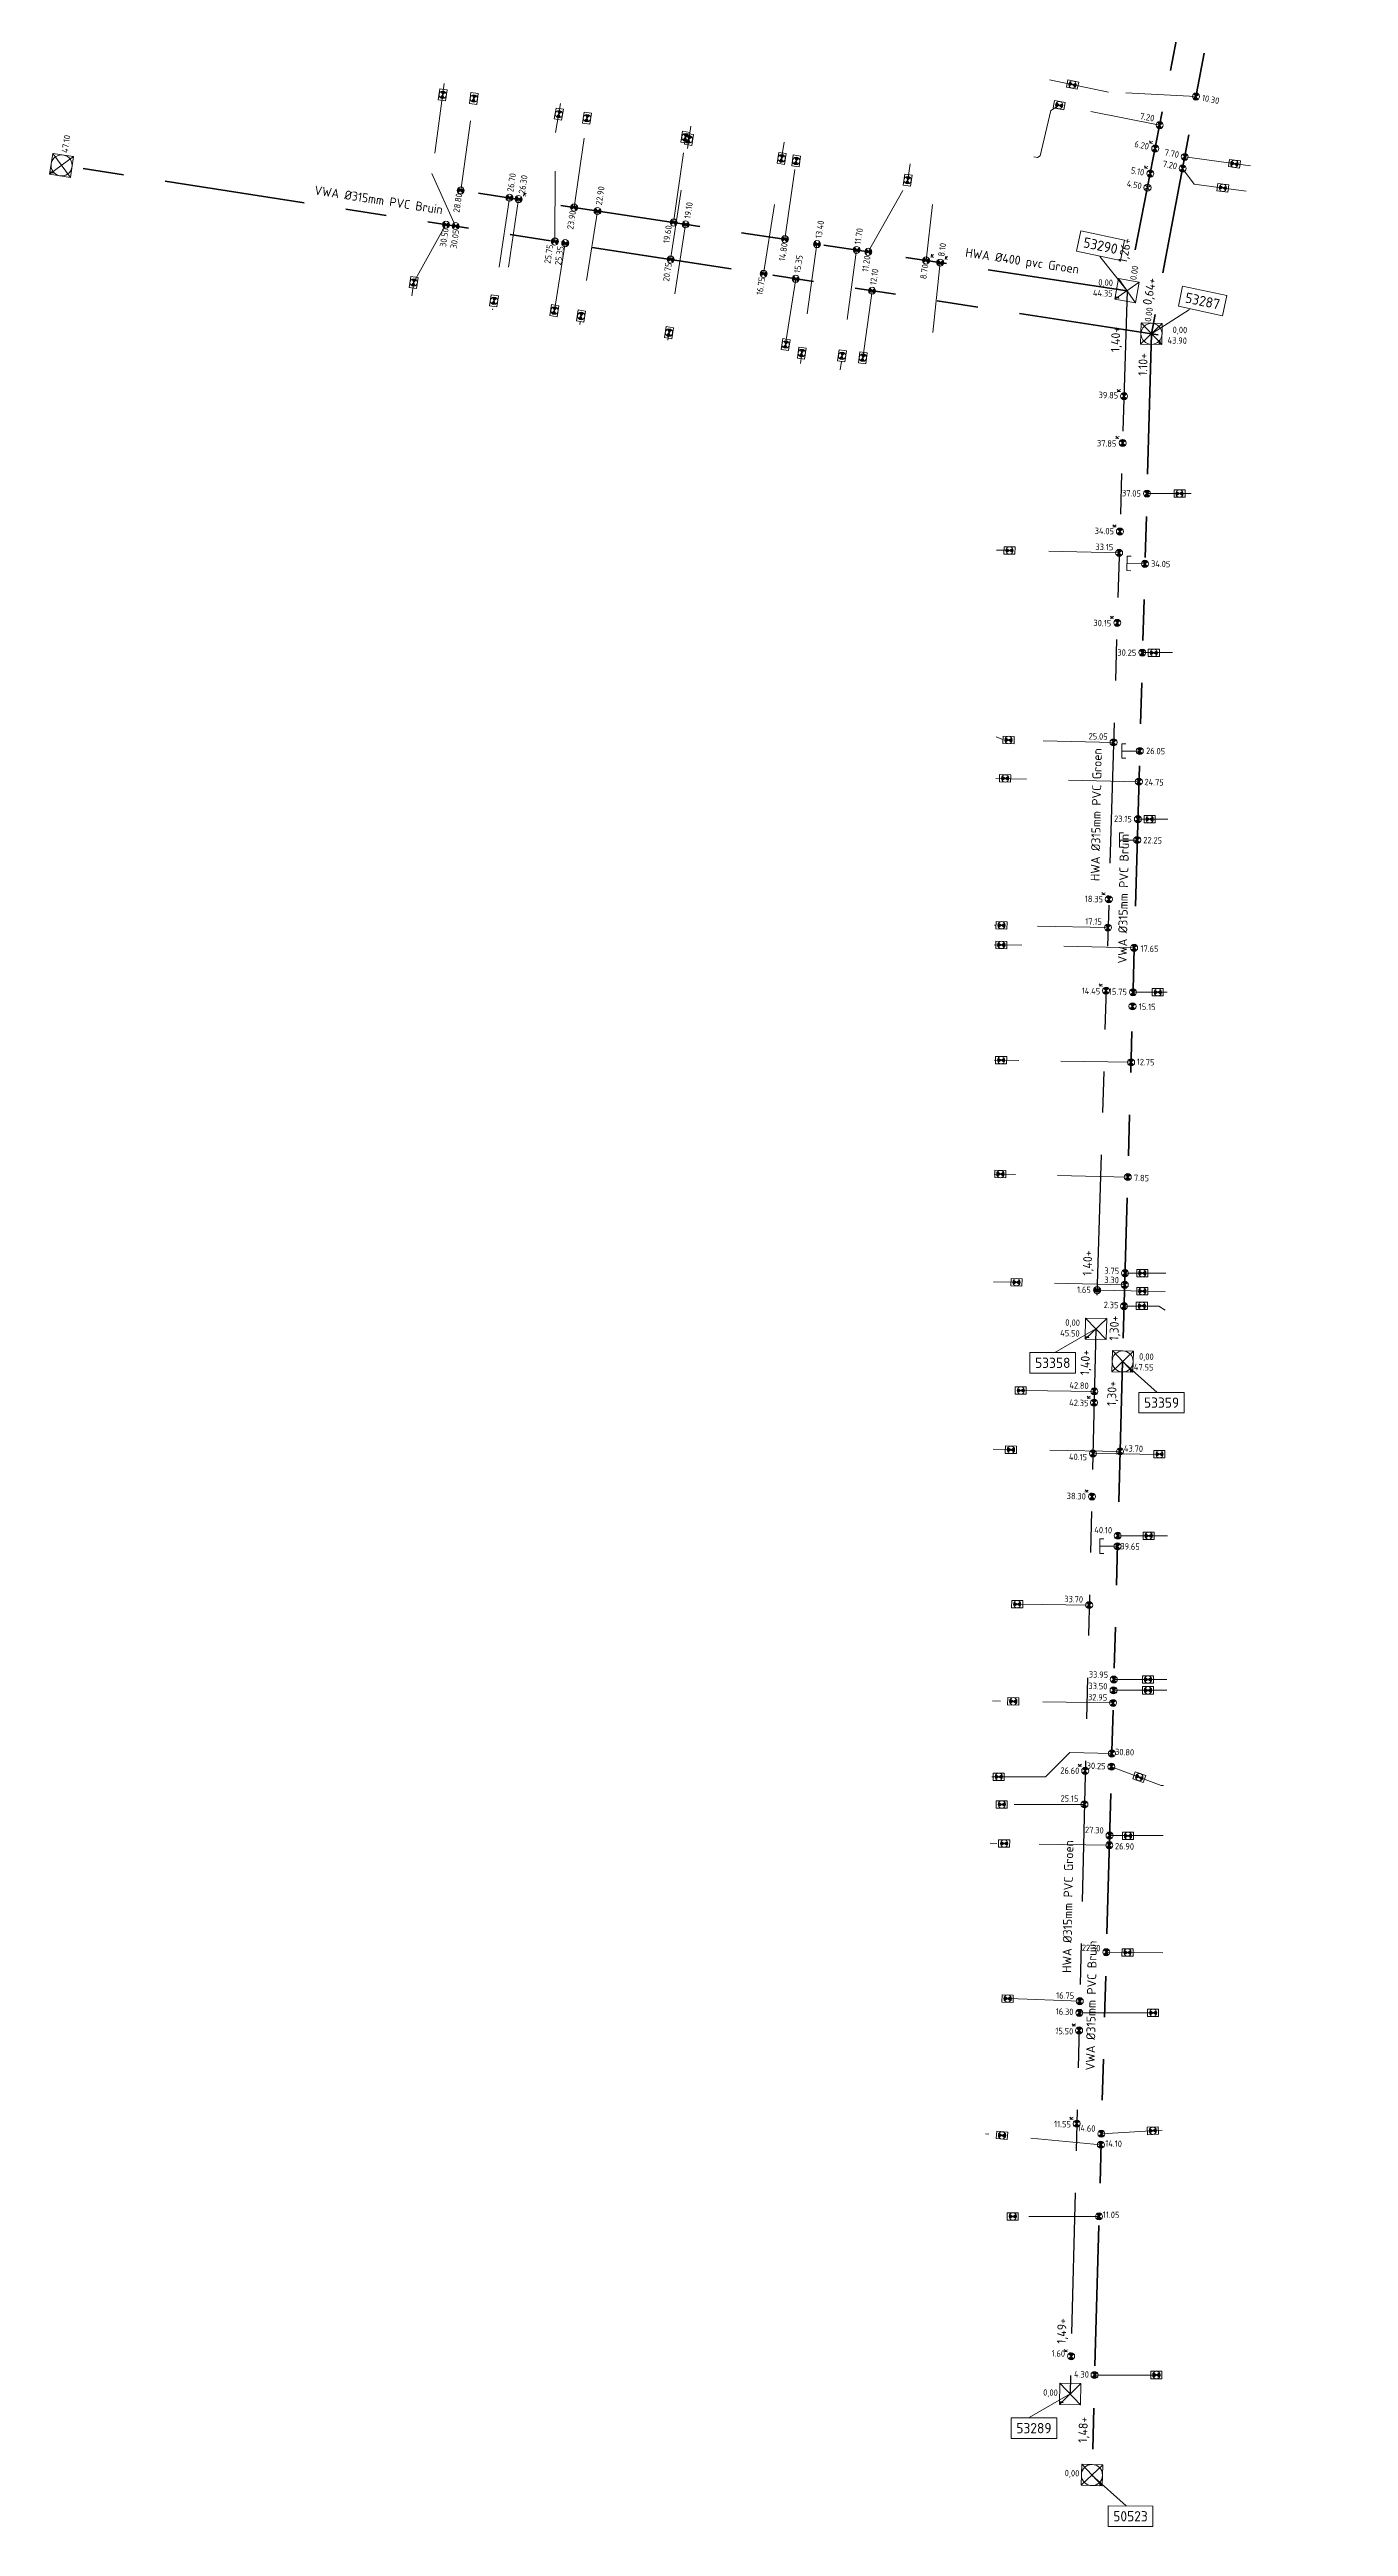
# Model space of a CAD drawing. Header units: metres. Extents: x 137020 to 137625, y 456122 to 456341.
# Drawn here: x 137019.5 to 137075, y 456122.3 to 456228 of the extents above; entities that cross this region are included whole.
import ezdxf

# ---------------------------------------------------------------- set-up
doc = ezdxf.new("R2010")
doc.units = ezdxf.units.M
doc.linetypes.add('RI-GWA_KOLKAANSLUITING', pattern=[15.6, 3, -1.8, 1.8, -1.8, 1.8, -1.8, 1.8, -1.8])
doc.linetypes.add('RI-GWA_PVC', pattern=[18.45, 6, -1.8, 1.75, -1.8, 1.75, -1.8, 1.75, -1.8])
for name, color, linetype, lineweight in [('B-WE-RI-VWA_RIOOLPUT-S', 251, 'Continuous', 9), ('R-OI-RI-SWA_BOB-S', 7, 'Continuous', 9), ('R-OI-RI-SWA_PUTNUMMER-S', 7, 'Continuous', 15), ('R-VH-RI-MAATVOERING-T25', 7, 'Continuous', 9), ('R-VH-RI-MATERIAAL-T25', 7, 'Continuous', 9), ('R-WE-RI-HWA_HULPSTUK_ERFSCHEIDINGSPUT-125_FASE_RESTANT-S', 150, 'Continuous', 9), ('R-WE-RI-HWA_KOLKLEIDING_PVC_125-G', 3, 'RI-GWA_KOLKAANSLUITING', 18), ('R-WE-RI-HWA_RIOOLPUT-S', 150, 'Continuous', 9), ('R-WE-RI-HWA_TRANSPORTLEIDING_PVC_125-G', 150, 'RI-GWA_KOLKAANSLUITING', 18), ('R-WE-RI-HWA_TRANSPORTLEIDING_PVC_125-INLAAT-AFGEDOPT-S', 150, 'Continuous', 9), ('R-WE-RI-HWA_TRANSPORTLEIDING_PVC_125-INLAAT-S', 150, 'Continuous', 9), ('R-WE-RI-HWA_TRANSPORTLEIDING_PVC_125-INLAATKOLK-S', 150, 'Continuous', 9), ('R-WE-RI-HWA_TRANSPORTLEIDING_PVC_315-G', 104, 'RI-GWA_PVC', 30), ('R-WE-RI-HWA_TRANSPORTLEIDING_PVC_400-G', 104, 'RI-GWA_PVC', 40), ('R-WE-RI-HWA_TRANSPORTLEIDING_PVC_500-G', 104, 'RI-GWA_PVC', 40), ('R-WE-RI-VWA_HULPSTUK_EINDKAP_160-S', 30, 'Continuous', 9), ('R-WE-RI-VWA_HULPSTUK_ERFSCHEIDINGSPUT-125_FASE_RESTANT-S', 30, 'Continuous', 9), ('R-WE-RI-VWA_RIOOLPUT-S', 20, 'Continuous', 9), ('R-WE-RI-VWA_TRANSPORTLEIDING_PVC_125-G', 30, 'RI-GWA_KOLKAANSLUITING', 18), ('R-WE-RI-VWA_TRANSPORTLEIDING_PVC_125-INLAAT-S', 30, 'Continuous', 9), ('R-WE-RI-VWA_TRANSPORTLEIDING_PVC_315-G', 20, 'RI-GWA_PVC', 40), ('R-WE-RI-VWA_TRANSPORTLEIDING_PVC_400-G', 20, 'RI-GWA_PVC', 40)]:
    doc.layers.add(name, color=color, linetype=linetype, lineweight=lineweight)

# ---------------------------------------------------------------- blocks, each defined once
blk = doc.blocks.new('SRI-HULP_ONTSTOP-SO')
at = {"linetype": 'Continuous', "lineweight": 9}
h = blk.add_hatch(color=0, dxfattribs=at)
edge = h.paths.add_edge_path()
edge.add_arc((0, 0), 1.05, 146.30993, 180)
edge.add_arc((0, 0), 1.05, 180, 213.69007)
edge.add_line((-0.87, -0.58), (0, 0))
edge.add_line((0, 0), (-0.87, 0.58))
h = blk.add_hatch(color=0, dxfattribs=at)
edge = h.paths.add_edge_path()
edge.add_line((0, 0), (0.87, -0.58))
edge.add_arc((0, 0), 1.05, 326.30993, 360)
edge.add_arc((0, 0), 1.05, 0, 33.69007)
edge.add_line((0.87, 0.58), (0, 0))
at = {"color": 0, "linetype": 'Continuous', "lineweight": 9}
for p, q in [((1.57, 1.05), (-1.58, 1.05)), ((-1.58, 1.05), (-1.58, -1.05)), ((0.87, 0.58), (-0.87, -0.58)), ((-0.87, 0.58), (0.87, -0.58)), ((1.57, -1.05), (1.57, 1.05)), ((-1.58, -1.05), (1.57, -1.05))]:
    blk.add_line(p, q, dxfattribs=at)
blk.add_circle((0, 0), 1.05, dxfattribs=at)
for tag in ['Commentaar', 'Z', 'Pointnumber']:
    blk.add_attdef(tag, (0, 0), '', height=0.2)
blk = doc.blocks.new('VWA_PUT')
at = {"color": 0, "linetype": 'Continuous', "lineweight": 9}
for p, q in [((0.3, 0.3), (-0.3, 0.3)), ((-0.3, 0.3), (-0.3, -0.3)), ((-0.3, 0.3), (0.3, -0.3)), ((0.3, 0.3), (-0.3, -0.3)), ((0.3, -0.3), (0.3, 0.3)), ((-0.3, -0.3), (0.3, -0.3))]:
    blk.add_line(p, q, dxfattribs=at)
blk.add_circle((0, 0), 0.3, dxfattribs=at)
at = {"color": 0, "linetype": 'Continuous', "lineweight": 9, "insert": (-0.3, -0.259), "char_height": 0.03775, "attachment_point": 7}
blk.add_mtext('\\Ftxt.shx|b0;VWA', dxfattribs=at)
for tag in ['Z', 'Commentaar', 'Pointnumber']:
    blk.add_attdef(tag, (0, 0), '', height=0.2)
blk = doc.blocks.new('HWA_PUT')
at = {"color": 0, "linetype": 'Continuous', "lineweight": 9}
for p, q in [((0.3, 0.3), (-0.3, 0.3)), ((-0.3, 0.3), (-0.3, -0.3)), ((-0.3, 0.3), (0.3, -0.3)), ((0.3, 0.3), (-0.3, -0.3)), ((0.3, -0.3), (0.3, 0.3)), ((-0.3, -0.3), (0.3, -0.3))]:
    blk.add_line(p, q, dxfattribs=at)
at = {"color": 0, "linetype": 'Continuous', "lineweight": 9, "insert": (-0.3, -0.259), "char_height": 0.03775, "attachment_point": 7}
blk.add_mtext('\\Ftxt.shx|b0;HWA', dxfattribs=at)
for tag in ['Z', 'Commentaar', 'Pointnumber']:
    blk.add_attdef(tag, (0, 0), '', height=0.2)
blk = doc.blocks.new('SRI-HULP_INLAAT_125MM-SO_1')
at = {"linetype": 'Continuous', "lineweight": 9}
h = blk.add_hatch(color=0, dxfattribs=at)
edge = h.paths.add_edge_path()
edge.add_arc((0, 0), 1, 135, 180)
edge.add_arc((0, 0), 1, 180, 225)
edge.add_line((-0.71, -0.71), (0, 0))
edge.add_line((0, 0), (-0.71, 0.71))
h = blk.add_hatch(color=0, dxfattribs=at)
edge = h.paths.add_edge_path()
edge.add_arc((0, 0), 1, 0, 45)
edge.add_line((0.71, 0.71), (0, 0))
edge.add_line((0, 0), (0.71, -0.71))
edge.add_arc((0, 0), 1, 315, 360)
at = {"color": 0, "linetype": 'Continuous', "lineweight": 9}
for p, q in [((-0.71, 0.71), (0.71, -0.71)), ((-0.71, -0.71), (0.71, 0.71))]:
    blk.add_line(p, q, dxfattribs=at)
blk.add_circle((0, 0), 1, dxfattribs=at)
for tag in ['Commentaar', 'Z', 'Pointnumber']:
    blk.add_attdef(tag, (0, 0), '', height=0.2)
blk = doc.blocks.new('SRI-HULP_INLAAT_Kolk-125MM-SO')
at = {"linetype": 'Continuous', "lineweight": 9}
h = blk.add_hatch(color=150, dxfattribs=at)
edge = h.paths.add_edge_path()
edge.add_arc((0, 0), 1, 135, 180)
edge.add_arc((0, 0), 1, 180, 225)
edge.add_line((-0.71, -0.71), (0, 0))
edge.add_line((0, 0), (-0.71, 0.71))
h = blk.add_hatch(color=150, dxfattribs=at)
edge = h.paths.add_edge_path()
edge.add_arc((0, 0), 1, 0, 45)
edge.add_line((0.71, 0.71), (0, 0))
edge.add_line((0, 0), (0.71, -0.71))
edge.add_arc((0, 0), 1, 315, 360)
at = {"color": 150, "linetype": 'Continuous', "lineweight": 9}
for p, q in [((-0.71, 0.71), (0.71, -0.71)), ((-0.71, -0.71), (0.71, 0.71))]:
    blk.add_line(p, q, dxfattribs=at)
blk.add_circle((0, 0), 1, dxfattribs=at)
at = {"color": 150, "linetype": 'Continuous', "lineweight": 0}
for start, end in [(135, 180), (180, 225), (0, 45), (315, 0)]:
    blk.add_arc((0, 0), 1, start, end, dxfattribs=at)
at = {"color": 150, "linetype": 'Continuous', "lineweight": 9, "insert": (1.54, 1.56), "char_height": 0.9438, "attachment_point": 5}
blk.add_mtext('\\Ftxt.shx|b0;K', dxfattribs=at)
for tag in ['Commentaar', 'Z', 'Pointnumber']:
    blk.add_attdef(tag, (0, 0), '', height=0.2)
blk = doc.blocks.new('SRI-HULP_EINDKAP-SO')
at = {"color": 0, "linetype": 'Continuous', "lineweight": 9}
for p, q in [((0, -6.2), (0, 6.2)), ((0, 6.2), (3.5, 6.2)), ((0, -6.2), (3.5, -6.2))]:
    blk.add_line(p, q, dxfattribs=at)
for tag in ['Pointnumber', 'Commentaar', 'Z']:
    blk.add_attdef(tag, (0, 0), '', height=0.2)
blk = doc.blocks.new('SRI-HULP_INLAAT_160MM-SO')
at = {"color": 0, "linetype": 'Continuous', "lineweight": 9}
for p, q in [((-0.71, 0.71), (0.71, -0.71)), ((-0.71, -0.71), (0.71, 0.71))]:
    blk.add_line(p, q, dxfattribs=at)
blk.add_circle((0, 0), 1, dxfattribs=at)
for tag in ['Commentaar', 'Z', 'Pointnumber']:
    blk.add_attdef(tag, (0, 0), '', height=0.2)

msp = doc.modelspace()

# ---------------------------------------------------------------- linework, layer by layer
at = {"layer": 'R-OI-RI-SWA_PUTNUMMER-S'}
for points in [[(137065.55, 456217.71), (137064.38, 456219.17)], [(137066.59, 456215.87), (137068.22, 456216.91)], [(137064.22, 456173.39), (137062.47, 456172.38)], [(137065.36, 456172), (137066.83, 456170.67)], [(137063.12, 456127.92), (137061.37, 456126.91)], [(137064.05, 456124.46), (137065.51, 456123.14)]]:
    msp.add_lwpolyline(points, dxfattribs=at)
at = {"layer": 'R-WE-RI-HWA_KOLKLEIDING_PVC_125-G'}
for points in [[(137039.57, 456221.62), (137039.14, 456218.71)], [(137056.97, 456219), (137057.24, 456221.39)], [(137057.57, 456218.91), (137057.25, 456215.92)]]:
    msp.add_lwpolyline(points, dxfattribs=at)
at = {"layer": 'R-WE-RI-HWA_TRANSPORTLEIDING_PVC_125-G'}
for p, q in [((137065.21, 456206.52), (137059.97, 456206.64)), ((137064.73, 456190.52), (137059.89, 456190.63)), ((137064.27, 456175.04), (137067.18, 456174.98))]:
    msp.add_line(p, q, dxfattribs=at)
for points in [[(137037.1, 456221.99), (137037.72, 456226.34)], [(137041.94, 456221.26), (137042.56, 456225.5)], [(137066.94, 456224.78), (137062.65, 456225.63), (137062.65, 456225.63), (137062.3, 456225.4), (137061.84, 456223.47), (137061.72, 456223.4), (137061.57, 456223.43)], [(137046.19, 456220.62), (137046.77, 456224.77)], [(137050.94, 456219.91), (137051.51, 456223.95)], [(137054.5, 456219.37), (137056.17, 456222.34), (137056.29, 456223.12)], [(137039.18, 456221.68), (137038.46, 456216.89)], [(137042.94, 456221.11), (137042.18, 456216.27)], [(137046.7, 456220.54), (137045.94, 456215.6)], [(137052.31, 456219.7), (137051.6, 456214.6)], [(137054, 456219.45), (137053.3, 456214.33)], [(137064.97, 456198.43), (137060.27, 456198.53), (137059.96, 456198.66)], [(137064.15, 456170.72), (137059.84, 456170.77)], [(137064.09, 456168.07), (137067.22, 456168.03)], [(137063.93, 456161.6), (137059.79, 456161.66)], [(137063.73, 456153.09), (137059.74, 456153.09)], [(137063.53, 456144.69), (137059.64, 456144.83)], [(137063.51, 456144.19), (137067.06, 456144.19)]]:
    msp.add_lwpolyline(points, dxfattribs=at)
at = {"layer": 'R-WE-RI-HWA_TRANSPORTLEIDING_PVC_315-G'}
for points in [[(137065.55, 456217.71), (137064.22, 456173.39)], [(137064.22, 456173.39), (137063.12, 456127.93)]]:
    msp.add_lwpolyline(points, dxfattribs=at)
at = {"layer": 'R-WE-RI-HWA_TRANSPORTLEIDING_PVC_400-G'}
msp.add_lwpolyline([(137065.55, 456217.71), (137036.8, 456222.03)], dxfattribs=at)
at = {"layer": 'R-WE-RI-HWA_TRANSPORTLEIDING_PVC_500-G'}
msp.add_lwpolyline([(137074.16, 456261.55), (137065.55, 456217.71)], dxfattribs=at)
at = {"layer": 'R-WE-RI-VWA_TRANSPORTLEIDING_PVC_125-G'}
for p, q in [((137068.01, 456223.42), (137070.82, 456223.04)), ((137066.4, 456209.05), (137068.29, 456209.05)), ((137066.2, 456202.26), (137067.49, 456202.26)), ((137066.05, 456196.75), (137059.95, 456196.89)), ((137066.01, 456195.15), (137067.29, 456195.15)), ((137065.85, 456189.66), (137059.88, 456189.79)), ((137065.8, 456187.76), (137067.26, 456187.76)), ((137065.72, 456184.77), (137059.88, 456184.86)), ((137065.46, 456175.77), (137067.2, 456175.77)), ((137065.45, 456175.27), (137059.84, 456175.4))]:
    msp.add_line(p, q, dxfattribs=at)
for points in [[(137036.4, 456226.56), (137035.87, 456222.71), (137036.88, 456220.47)], [(137068.49, 456226), (137064.75, 456226.19), (137062.23, 456226.71)], [(137041.12, 456219.81), (137041.14, 456224.47), (137041.36, 456225.7)], [(137046.06, 456219.04), (137046.92, 456224.74)], [(137050.03, 456218.43), (137050.91, 456224.05)], [(137067.92, 456222.93), (137068.41, 456222.26), (137070.63, 456221.96)], [(137036.47, 456220.53), (137035.1, 456218.07), (137035.01, 456217.49)], [(137041.56, 456219.74), (137041.04, 456216.47)], [(137051.4, 456218.22), (137050.86, 456214.73)], [(137054.66, 456217.71), (137054.18, 456214.19)], [(137066.31, 456206.05), (137065.54, 456206.07)], [(137066.09, 456198.06), (137065.32, 456198.06)], [(137065.98, 456194.26), (137065.22, 456194.26)], [(137065.58, 456179.87), (137059.87, 456180)], [(137067.18, 456174.19), (137066.9, 456174.36), (137065.42, 456174.36)], [(137065.25, 456168.16), (137059.83, 456168.25)], [(137065.14, 456164.11), (137064.38, 456164.11)], [(137065.15, 456164.56), (137067.28, 456164.56)], [(137064.97, 456157.96), (137067.24, 456157.96)], [(137064.98, 456158.42), (137067.24, 456158.42)], [(137064.95, 456157.42), (137059.8, 456157.51)], [(137064.9, 456155.26), (137063.11, 456155.3), (137062.07, 456154.26), (137059.77, 456154.27)], [(137064.88, 456154.7), (137067.01, 456153.9), (137067.1, 456153.9)], [(137064.79, 456151.35), (137059.71, 456151.43)], [(137064.8, 456151.76), (137067.09, 456151.76)], [(137064.66, 456146.78), (137067.07, 456146.75)], [(137064.43, 456138.56), (137059.51, 456139.02)], [(137064.45, 456139.03), (137067.04, 456139.18)], [(137064.35, 456135.5), (137059.69, 456135.5)], [(137064.16, 456128.73), (137066.99, 456128.73)]]:
    msp.add_lwpolyline(points, dxfattribs=at)
at = {"layer": 'R-WE-RI-VWA_TRANSPORTLEIDING_PVC_315-G'}
for points in [[(137066.88, 456215.82), (137020.06, 456223.07)], [(137066.59, 456215.87), (137065.36, 456172)]]:
    msp.add_lwpolyline(points, dxfattribs=at)
at = {"layer": 'R-WE-RI-VWA_TRANSPORTLEIDING_PVC_400-G'}
for points in [[(137075, 456260.63), (137066.59, 456215.87)], [(137065.36, 456172), (137064.05, 456124.47)]]:
    msp.add_lwpolyline(points, dxfattribs=at)

# ---------------------------------------------------------------- block references
at = {"layer": 'B-WE-RI-VWA_RIOOLPUT-S', "linetype": 'Continuous', "xscale": 1.5, "yscale": 1.5, "rotation": 351.1903608114461}
msp.add_blockref('VWA_PUT', (137020.06, 456223.06), dxfattribs=at)
at = {"layer": 'R-WE-RI-HWA_HULPSTUK_ERFSCHEIDINGSPUT-125_FASE_RESTANT-S', "linetype": 'Continuous', "xscale": 0.1500000059604645, "yscale": 0.1500000059604645}
for p, rotation in [((137037.66, 456225.92), 81.8484865583374), ((137042.49, 456225.08), 81.6731065076638), ((137062.65, 456225.63), 348.7045821167565), ((137046.69, 456224.26), 82.03539596695562), ((137051.42, 456223.25), 81.85987588699156), ((137056.18, 456222.43), 80.9714277173056), ((137038.52, 456217.28), 81.42123215404793), ((137042.24, 456216.63), 81.12525732864555), ((137045.99, 456215.92), 81.31497528950962), ((137051.66, 456215.05), 82.04527202542761), ((137053.38, 456214.93), 82.1848559773906), ((137060.53, 456206.62), 358.7095648470039), ((137060.49, 456198.53), 358.8016045891907), ((137060.19, 456190.62), 358.6620220138698), ((137061.01, 456170.76), 359.3508952464274), ((137066.93, 456168.04), 359.3420200458408), ((137060.86, 456161.64), 359.2482921617888), ((137060.45, 456144.8), 357.9403001880531)]:
    msp.add_blockref('SRI-HULP_ONTSTOP-SO', p, dxfattribs=dict(at, rotation=rotation))
for p in [(137066.2, 456175), (137060.2, 456153.09), (137066.66, 456144.19)]:
    msp.add_blockref('SRI-HULP_ONTSTOP-SO', p, dxfattribs=at)
at = {"layer": 'R-WE-RI-HWA_RIOOLPUT-S', "linetype": 'Continuous', "xscale": 1.5, "yscale": 1.5}
for p, rotation in [((137065.55, 456217.71), 349.9999999999928), ((137064.22, 456173.39), 358.9999999999951), ((137063.12, 456127.92), 358.9999999999951)]:
    msp.add_blockref('HWA_PUT', p, dxfattribs=dict(at, rotation=rotation))
at = {"layer": 'R-WE-RI-HWA_TRANSPORTLEIDING_PVC_125-INLAAT-AFGEDOPT-S', "linetype": 'Continuous', "xscale": 0.1500000059604645, "yscale": 0.1500000059604645, "rotation": 78.88966159534444}
msp.add_blockref('SRI-HULP_INLAAT_160MM-SO', (137066.42, 456222.11), dxfattribs=at)
at = {"layer": 'R-WE-RI-HWA_TRANSPORTLEIDING_PVC_125-INLAAT-S', "linetype": 'Continuous', "xscale": 0.1500000059604645, "yscale": 0.1500000059604645}
for p, rotation in [((137066.94, 456224.78), 78.88966159534444), ((137037.1, 456221.99), 351.4400550948223), ((137039.18, 456221.68), 351.4400550948223), ((137041.94, 456221.26), 351.4400550948223), ((137042.94, 456221.11), 351.4400550948223), ((137046.19, 456220.62), 351.4400550948223), ((137046.7, 456220.54), 351.4400550948223), ((137050.94, 456219.91), 351.4400550948223), ((137052.31, 456219.7), 351.4400550948223), ((137054, 456219.45), 351.4400550948223), ((137054.5, 456219.37), 351.4400550948223), ((137065.21, 456206.52), 88.27549422941246), ((137064.97, 456198.43), 88.27549422941246), ((137064.73, 456190.52), 88.27549422941246), ((137064.27, 456175.04), 358.9132554210477), ((137064.15, 456170.72), 88.62003589498389), ((137064.09, 456168.07), 88.62003589498389), ((137063.93, 456161.6), 88.62003589498389), ((137063.73, 456153.09), 88.62003589498389), ((137063.51, 456144.19), 88.62003589498389), ((137063.53, 456144.69), 88.62003589498389)]:
    msp.add_blockref('SRI-HULP_INLAAT_125MM-SO_1', p, dxfattribs=dict(at, rotation=rotation))
at = {"layer": 'R-WE-RI-HWA_TRANSPORTLEIDING_PVC_125-INLAATKOLK-S', "linetype": 'Continuous', "xscale": 0.1500000059604645, "yscale": 0.1500000059604645}
for p, rotation in [((137066.75, 456223.78), 78.88966159534444), ((137066.54, 456222.71), 78.88966159534444), ((137039.57, 456221.62), 351.4400550948223), ((137056.97, 456219), 351.4400550948223), ((137057.57, 456218.91), 351.4400550948223), ((137065.42, 456213.21), 88.27549422941246), ((137065.36, 456211.21), 88.27549422941246), ((137065.24, 456207.43), 88.27549422941246), ((137065.13, 456203.53), 88.27549422941246), ((137064.77, 456191.73), 88.27549422941246), ((137064.65, 456187.83), 88.27549422941246), ((137064.14, 456170.24), 88.62003589498389), ((137064.05, 456166.23), 88.62003589498389), ((137063.76, 456154.52), 88.62003589498389), ((137063.5, 456143.44), 88.62003589498389), ((137063.4, 456139.46), 88.62003589498389), ((137063.16, 456129.53), 88.62003589498389)]:
    msp.add_blockref('SRI-HULP_INLAAT_Kolk-125MM-SO', p, dxfattribs=dict(at, rotation=rotation))
at = {"layer": 'R-WE-RI-VWA_HULPSTUK_EINDKAP_160-S', "linetype": 'Continuous', "xscale": 0.05000000074505806, "yscale": 0.05000000074505806, "rotation": 358.5835200673756}
msp.add_blockref('SRI-HULP_EINDKAP-SO', (137065.54, 456206.07), dxfattribs=at)
at = {"layer": 'R-WE-RI-VWA_HULPSTUK_EINDKAP_160-S', "linetype": 'Continuous', "xscale": 0.05000000074505806, "yscale": 0.05000000074505806}
for p in [(137065.32, 456198.06), (137065.22, 456194.26), (137064.38, 456164.11)]:
    msp.add_blockref('SRI-HULP_EINDKAP-SO', p, dxfattribs=at)
at = {"layer": 'R-WE-RI-VWA_HULPSTUK_ERFSCHEIDINGSPUT-125_FASE_RESTANT-S', "linetype": 'Continuous', "xscale": 0.1500000059604645, "yscale": 0.1500000059604645}
for p, rotation in [((137036.33, 456226.07), 82.23757398253055), ((137063.22, 456226.51), 348.4187177291433), ((137041.29, 456225.25), 79.93749754965818), ((137046.84, 456224.17), 81.38296033319537), ((137050.8, 456223.36), 81.14666853198285), ((137070.13, 456223.13), 352.2563334040876), ((137069.64, 456222.1), 352.2369242917343), ((137035.09, 456218.06), 81.09825718230026), ((137041.1, 456216.86), 80.93851574913073), ((137050.97, 456215.41), 81.16685192471114), ((137054.27, 456214.85), 82.25208775063427), ((137060.34, 456196.89), 358.6801127015841), ((137060.18, 456189.78), 358.7873345988331), ((137060.17, 456184.86), 359.0877228616583), ((137060.14, 456180), 358.6456682790801), ((137060.83, 456175.38), 358.6643731132597), ((137060.59, 456168.23), 359.0237254105221), ((137060.69, 456157.49), 359.0008379890994), ((137060.07, 456154.27), 359.6640701738114), ((137066.07, 456154.25), 340.1805256915659), ((137060.3, 456151.42), 359.1453486203425), ((137065.57, 456146.77), 359.211521746086), ((137060.21, 456138.96), 354.6180399861655), ((137066.65, 456139.16), 3.242638928633633)]:
    msp.add_blockref('SRI-HULP_ONTSTOP-SO', p, dxfattribs=dict(at, rotation=rotation))
for p in [(137067.79, 456209.05), (137066.69, 456202.25), (137066.51, 456195.15), (137066.86, 456187.76), (137066.2, 456175.77), (137066.18, 456174.37), (137066.47, 456164.56), (137066.44, 456158.42), (137066.44, 456157.96), (137065.59, 456151.75), (137060.67, 456135.5), (137066.8, 456128.73)]:
    msp.add_blockref('SRI-HULP_ONTSTOP-SO', p, dxfattribs=at)
at = {"layer": 'R-WE-RI-VWA_RIOOLPUT-S', "linetype": 'Continuous', "xscale": 1.5, "yscale": 1.5, "rotation": 88.39286688816252}
for p in [(137066.59, 456215.87), (137065.36, 456172), (137064.05, 456124.46)]:
    msp.add_blockref('VWA_PUT', p, dxfattribs=at)
at = {"layer": 'R-WE-RI-VWA_TRANSPORTLEIDING_PVC_125-INLAAT-S', "linetype": 'Continuous', "xscale": 0.1500000059604645, "yscale": 0.1500000059604645}
for p, rotation in [((137068.49, 456226), 79.35871238581224), ((137068.01, 456223.42), 79.35871238581224), ((137067.92, 456222.93), 79.35871238581224), ((137036.47, 456220.53), 351.1903608114461), ((137036.88, 456220.47), 351.1903608114461), ((137041.12, 456219.81), 351.1903608114461), ((137041.56, 456219.74), 351.1903608114461), ((137046.06, 456219.04), 351.1903608114461), ((137050.03, 456218.43), 351.1903608114461), ((137051.4, 456218.22), 351.1903608114461), ((137054.66, 456217.71), 351.1903608114461), ((137066.4, 456209.05), 88.39286688816252), ((137066.31, 456206.05), 88.39286688816252), ((137066.2, 456202.26), 88.39286688816252), ((137066.09, 456198.06), 88.39286688816252), ((137066.05, 456196.75), 88.39286688816252), ((137066.01, 456195.15), 88.39286688816252), ((137065.98, 456194.26), 88.39286688816252), ((137065.85, 456189.66), 88.39286688816252), ((137065.78, 456187.16), 88.39286688816252), ((137065.8, 456187.76), 88.39286688816252), ((137065.72, 456184.77), 88.39286688816252), ((137065.58, 456179.87), 88.39286688816252), ((137065.46, 456175.77), 88.39286688816252), ((137065.42, 456174.36), 88.39286688816252), ((137065.45, 456175.27), 88.39286688816252), ((137065.25, 456168.16), 88.41893515341481), ((137065.14, 456164.11), 88.41893515341481), ((137065.15, 456164.56), 88.41893515341481), ((137064.95, 456157.42), 88.41893515341481), ((137064.97, 456157.96), 88.41893515341481), ((137064.98, 456158.42), 88.41893515341481), ((137064.88, 456154.7), 88.41893515341481), ((137064.9, 456155.26), 88.41893515341481), ((137064.79, 456151.35), 88.41893515341481), ((137064.8, 456151.76), 88.41893515341481), ((137064.66, 456146.78), 88.41893515341481), ((137064.43, 456138.56), 88.41893515341481), ((137064.45, 456139.03), 88.41893515341481), ((137064.35, 456135.5), 88.41893515341481), ((137064.16, 456128.73), 88.41893515341481)]:
    msp.add_blockref('SRI-HULP_INLAAT_125MM-SO_1', p, dxfattribs=dict(at, rotation=rotation))

# ---------------------------------------------------------------- texts
at = {"layer": 'R-OI-RI-SWA_BOB-S', "char_height": 0.3828, "attachment_point": 7}
for s, insert, rotation in [('\\fNLCS-ISO|i0|b0;1,26+', (137065.62, 456218.85), 78.8897), ('\\fNLCS-ISO|i0|b0;0,64+', (137066.67, 456217.06), 79.3587), ('\\fNLCS-ISO|i0|b0;1,40+', (137065.32, 456215.08), 88.2755), ('\\fNLCS-ISO|i0|b0;1.10+', (137066.4, 456214.07), 88), ('\\fNLCS-ISO|i0|b0;1,40+', (137064.12, 456175.65), 88), ('\\fNLCS-ISO|i0|b0;1,30+', (137065.26, 456172.88), 88), ('\\fNLCS-ISO|i0|b0;1,40+', (137064.02, 456171.4), 88), ('\\fNLCS-ISO|i0|b0;1,30+', (137065.16, 456170.09), 88), ('\\fNLCS-ISO|i0|b0;1,49+', (137063.02, 456130.05), 88), ('\\fNLCS-ISO|i0|b0;1,48+', (137063.93, 456125.83), 88)]:
    msp.add_mtext(s, dxfattribs=dict(at, insert=insert, rotation=rotation))
at = {"layer": 'R-OI-RI-SWA_PUTNUMMER-S', "char_height": 0.4374, "attachment_point": 1, "bg_fill": 16, "box_fill_scale": 1.5, "bg_fill_color": 257, "bg_fill_transparency": 0}
for s, insert, rotation in [('\\fNLCS-ISO|i0|b0;53290', (137063.74, 456220), 348), ('\\fNLCS-ISO|i0|b0;53287', (137068.09, 456217.64), 348), ('\\fNLCS-ISO|i0|b0;53358', (137061.62, 456172.16), 359.9676), ('\\fNLCS-ISO|i0|b0;53359', (137066.27, 456170.46), 359.9676), ('\\fNLCS-ISO|i0|b0;53289', (137060.82, 456126.68), 359.9676), ('\\fNLCS-ISO|i0|b0;50523', (137064.96, 456122.92), 359.9676)]:
    msp.add_mtext(s, dxfattribs=dict(at, insert=insert, rotation=rotation))
at = {"layer": 'R-VH-RI-MAATVOERING-T25', "char_height": 0.2734}
for s, insert, attachment_point, rotation in [('\\fNLCS-ISO|i0|b0;7.20', (137066.71, 456225.06), 6, 348.8897), ('\\fNLCS-ISO|i0|b0;10.30', (137068.75, 456225.95), 4, 348.8897), ('\\fNLCS-ISO|i0|b0;47.10', (137020.19, 456223.6), 4, 81.4401), ('\\fNLCS-ISO|i0|b0;6.20', (137066.48, 456223.86), 6, 348.8897), ('\\fNLCS-ISO|i0|b0;7.20', (137067.68, 456223.02), 6, 348.8897), ('\\fNLCS-ISO|i0|b0;7.70', (137067.76, 456223.51), 6, 348.8897), ('\\fNLCS-ISO|i0|b0;26.70', (137039.21, 456221.93), 4, 81.4401), ('\\fNLCS-ISO|i0|b0;26.30', (137039.7, 456221.85), 4, 81.4401), ('\\fNLCS-ISO|i0|b0;22.90', (137042.99, 456221.37), 4, 81.4401), ('\\fNLCS-ISO|i0|b0;4.50', (137066.17, 456222.17), 6, 348.8897), ('\\fNLCS-ISO|i0|b0;5.10', (137066.28, 456222.75), 6, 348.8897), ('\\fNLCS-ISO|i0|b0;28.80', (137036.91, 456221.05), 4, 81.4401), ('\\fNLCS-ISO|i0|b0;23.90', (137041.77, 456220.33), 4, 81.4401), ('\\fNLCS-ISO|i0|b0;19.10', (137046.77, 456220.79), 4, 81.4401), ('\\fNLCS-ISO|i0|b0;30.50\\P30.05', (137036.56, 456219.55), 4, 81.4401), ('\\fNLCS-ISO|i0|b0;19.60', (137045.87, 456219.74), 4, 81.4401), ('\\fNLCS-ISO|i0|b0;13.40', (137052.37, 456219.95), 4, 81.4401), ('\\fNLCS-ISO|i0|b0;11.70', (137054.04, 456219.69), 4, 81.4401), ('\\fNLCS-ISO|i0|b0;25.75\\P25.35', (137041.02, 456218.84), 4, 81.4401), ('\\fNLCS-ISO|i0|b0;20.75', (137045.86, 456218.11), 4, 81.4401), ('\\fNLCS-ISO|i0|b0;14.80', (137050.81, 456218.98), 4, 81.4401), ('\\fNLCS-ISO|i0|b0;15.35', (137051.46, 456218.47), 4, 81.4401), ('\\fNLCS-ISO|i0|b0;11.20', (137054.36, 456218.52), 4, 81.4401), ('\\fNLCS-ISO|i0|b0;8.10', (137057.61, 456219.17), 4, 81.4401), ('\\fNLCS-ISO|i0|b0;16.75', (137049.85, 456217.53), 4, 81.4401), ('\\fNLCS-ISO|i0|b0;12.10', (137054.7, 456217.96), 4, 81.4401), ('\\fNLCS-ISO|i0|b0;8.70', (137056.84, 456218.21), 4, 81.4401), ('\\fNLCS-ISO|i0|b0;0,00\\P44.35', (137064.94, 456217.82), 6, 358.3929), ('\\fNLCS-ISO|i0|b0;0.00', (137065.81, 456218.17), 4, 81.4401), ('\\fNLCS-ISO|i0|b0;0.00', (137066.43, 456216.39), 4, 81.4401), ('\\fNLCS-ISO|i0|b0;0,00\\P43.90', (137068.11, 456215.8), 6, 358.3929), ('\\fNLCS-ISO|i0|b0;39.85', (137065.17, 456213.24), 6, 358.3929), ('\\fNLCS-ISO|i0|b0;37.85', (137065.09, 456211.18), 6, 358.3929), ('\\fNLCS-ISO|i0|b0;37.05', (137066.14, 456209.05), 6, 358.3929), ('\\fNLCS-ISO|i0|b0;34.05', (137064.99, 456207.44), 6, 358.3929), ('\\fNLCS-ISO|i0|b0;33.15', (137064.96, 456206.76), 6, 358.3929), ('\\fNLCS-ISO|i0|b0;34.05', (137066.57, 456206.06), 4, 358.3929), ('\\fNLCS-ISO|i0|b0;30.15', (137064.87, 456203.51), 6, 358.3929), ('\\fNLCS-ISO|i0|b0;30.25', (137065.94, 456202.25), 6, 358.3929), ('\\fNLCS-ISO|i0|b0;25.05', (137064.72, 456198.67), 6, 358.3929), ('\\fNLCS-ISO|i0|b0;26.05', (137066.36, 456198.07), 4, 358.3929), ('\\fNLCS-ISO|i0|b0;24.75', (137066.29, 456196.74), 4, 358.3929), ('\\fNLCS-ISO|i0|b0;23.15', (137065.75, 456195.15), 6, 358.3929), ('\\fNLCS-ISO|i0|b0;22.25', (137066.24, 456194.26), 4, 358.3929), ('\\fNLCS-ISO|i0|b0;18.35', (137064.52, 456191.73), 6, 358.3929), ('\\fNLCS-ISO|i0|b0;17.15', (137064.47, 456190.77), 6, 358.3929), ('\\fNLCS-ISO|i0|b0;17.65', (137066.12, 456189.63), 4, 358.3929), ('\\fNLCS-ISO|i0|b0;14.45', (137064.4, 456187.8), 6, 358.3929), ('\\fNLCS-ISO|i0|b0;15.75', (137065.54, 456187.77), 6, 358.3929), ('\\fNLCS-ISO|i0|b0;15.15', (137066.05, 456187.15), 4, 358.3929), ('\\fNLCS-ISO|i0|b0;12.75', (137065.96, 456184.79), 4, 358.3929), ('\\fNLCS-ISO|i0|b0;7.85', (137065.84, 456179.84), 4, 358.3929), ('\\fNLCS-ISO|i0|b0;3.75', (137065.21, 456175.86), 6, 358.3929), ('\\fNLCS-ISO|i0|b0;3.30', (137065.2, 456175.47), 6, 358.3929), ('\\fNLCS-ISO|i0|b0;1.65', (137064, 456175.05), 6, 358.3929), ('\\fNLCS-ISO|i0|b0;2.35', (137065.18, 456174.4), 6, 358.3929), ('\\fNLCS-ISO|i0|b0;0,00\\P45.50', (137063.53, 456173.42), 6, 358.3929), ('\\fNLCS-ISO|i0|b0;0,00\\P47.55', (137066.68, 456171.97), 6, 358.3929), ('\\fNLCS-ISO|i0|b0;42.35', (137063.9, 456170.22), 6, 358.3929), ('\\fNLCS-ISO|i0|b0;42.80', (137063.91, 456170.96), 6, 358.3929), ('\\fNLCS-ISO|i0|b0;43.70', (137066.23, 456168.27), 6, 358.3929), ('\\fNLCS-ISO|i0|b0;40.15', (137063.84, 456167.91), 6, 358.3929), ('\\fNLCS-ISO|i0|b0;38.30', (137063.79, 456166.24), 6, 358.3929), ('\\fNLCS-ISO|i0|b0;40.10', (137064.91, 456164.79), 6, 358.3929), ('\\fNLCS-ISO|i0|b0;39.65', (137066.09, 456164.09), 6, 358.3929), ('\\fNLCS-ISO|i0|b0;33.70', (137063.67, 456161.84), 6, 358.3929), ('\\fNLCS-ISO|i0|b0;33.95', (137064.74, 456158.62), 6, 358.3929), ('\\fNLCS-ISO|i0|b0;32.95', (137064.7, 456157.65), 6, 358.3929), ('\\fNLCS-ISO|i0|b0;33.50', (137064.71, 456158.13), 6, 358.3929), ('\\fNLCS-ISO|i0|b0;30.80', (137065.85, 456155.31), 6, 358.3929), ('\\fNLCS-ISO|i0|b0;26.60', (137063.51, 456154.52), 6, 358.3929), ('\\fNLCS-ISO|i0|b0;30.25', (137064.63, 456154.72), 6, 358.3929), ('\\fNLCS-ISO|i0|b0;25.15', (137063.47, 456153.33), 6, 358.3929), ('\\fNLCS-ISO|i0|b0;27.30', (137064.55, 456151.98), 6, 358.3929), ('\\fNLCS-ISO|i0|b0;26.90', (137065.03, 456151.31), 4, 358.4189), ('\\fNLCS-ISO|i0|b0;22.30', (137064.41, 456146.95), 6, 358.3929), ('\\fNLCS-ISO|i0|b0;16.75', (137063.29, 456144.92), 6, 358.3929), ('\\fNLCS-ISO|i0|b0;16.30', (137063.26, 456144.23), 6, 358.3929), ('\\fNLCS-ISO|i0|b0;15.50', (137063.25, 456143.4), 6, 358.3929), ('\\fNLCS-ISO|i0|b0;11.55', (137063.15, 456139.43), 6, 358.3929), ('\\fNLCS-ISO|i0|b0;14.60', (137064.2, 456139.25), 6, 358.3929), ('\\fNLCS-ISO|i0|b0;14.10', (137065.33, 456138.6), 6, 358.3929), ('\\fNLCS-ISO|i0|b0;11.05', (137065.22, 456135.56), 6, 358.3929), ('\\fNLCS-ISO|i0|b0;1.60', (137062.9, 456129.64), 6, 358.3929), ('\\fNLCS-ISO|i0|b0;0,00', (137062.59, 456127.94), 6, 358.3929), ('\\fNLCS-ISO|i0|b0;4.30', (137063.92, 456128.75), 6, 358.3929), ('\\fNLCS-ISO|i0|b0;0,00', (137063.51, 456124.5), 6, 358.3929)]:
    msp.add_mtext(s, dxfattribs=dict(at, insert=insert, attachment_point=attachment_point, rotation=rotation))
at = {"layer": 'R-VH-RI-MATERIAAL-T25', "char_height": 0.3828, "attachment_point": 1}
for s, insert, rotation in [('\\fNLCS-ISO|i0|b0;VWA Ø315mm PVC Bruin', (137030.89, 456222.2), 351.1904), ('\\fNLCS-ISO|i0|b0;HWA Ø400 pvc Groen', (137058.68, 456219.54), 351.4401), ('\\fNLCS-ISO|i0|b0;HWA Ø315mm PVC Groen', (137063.99, 456192.51), 89), ('\\fNLCS-ISO|i0|b0;VWA Ø315mm PVC Bruin', (137065.15, 456188.99), 89), ('\\fNLCS-ISO|i0|b0;HWA Ø315mm PVC Groen', (137062.78, 456145.9), 89), ('\\fNLCS-ISO|i0|b0;VWA Ø315mm PVC Bruin', (137063.78, 456141.74), 89)]:
    msp.add_mtext(s, dxfattribs=dict(at, insert=insert, rotation=rotation))

doc.saveas('drawing.dxf')
